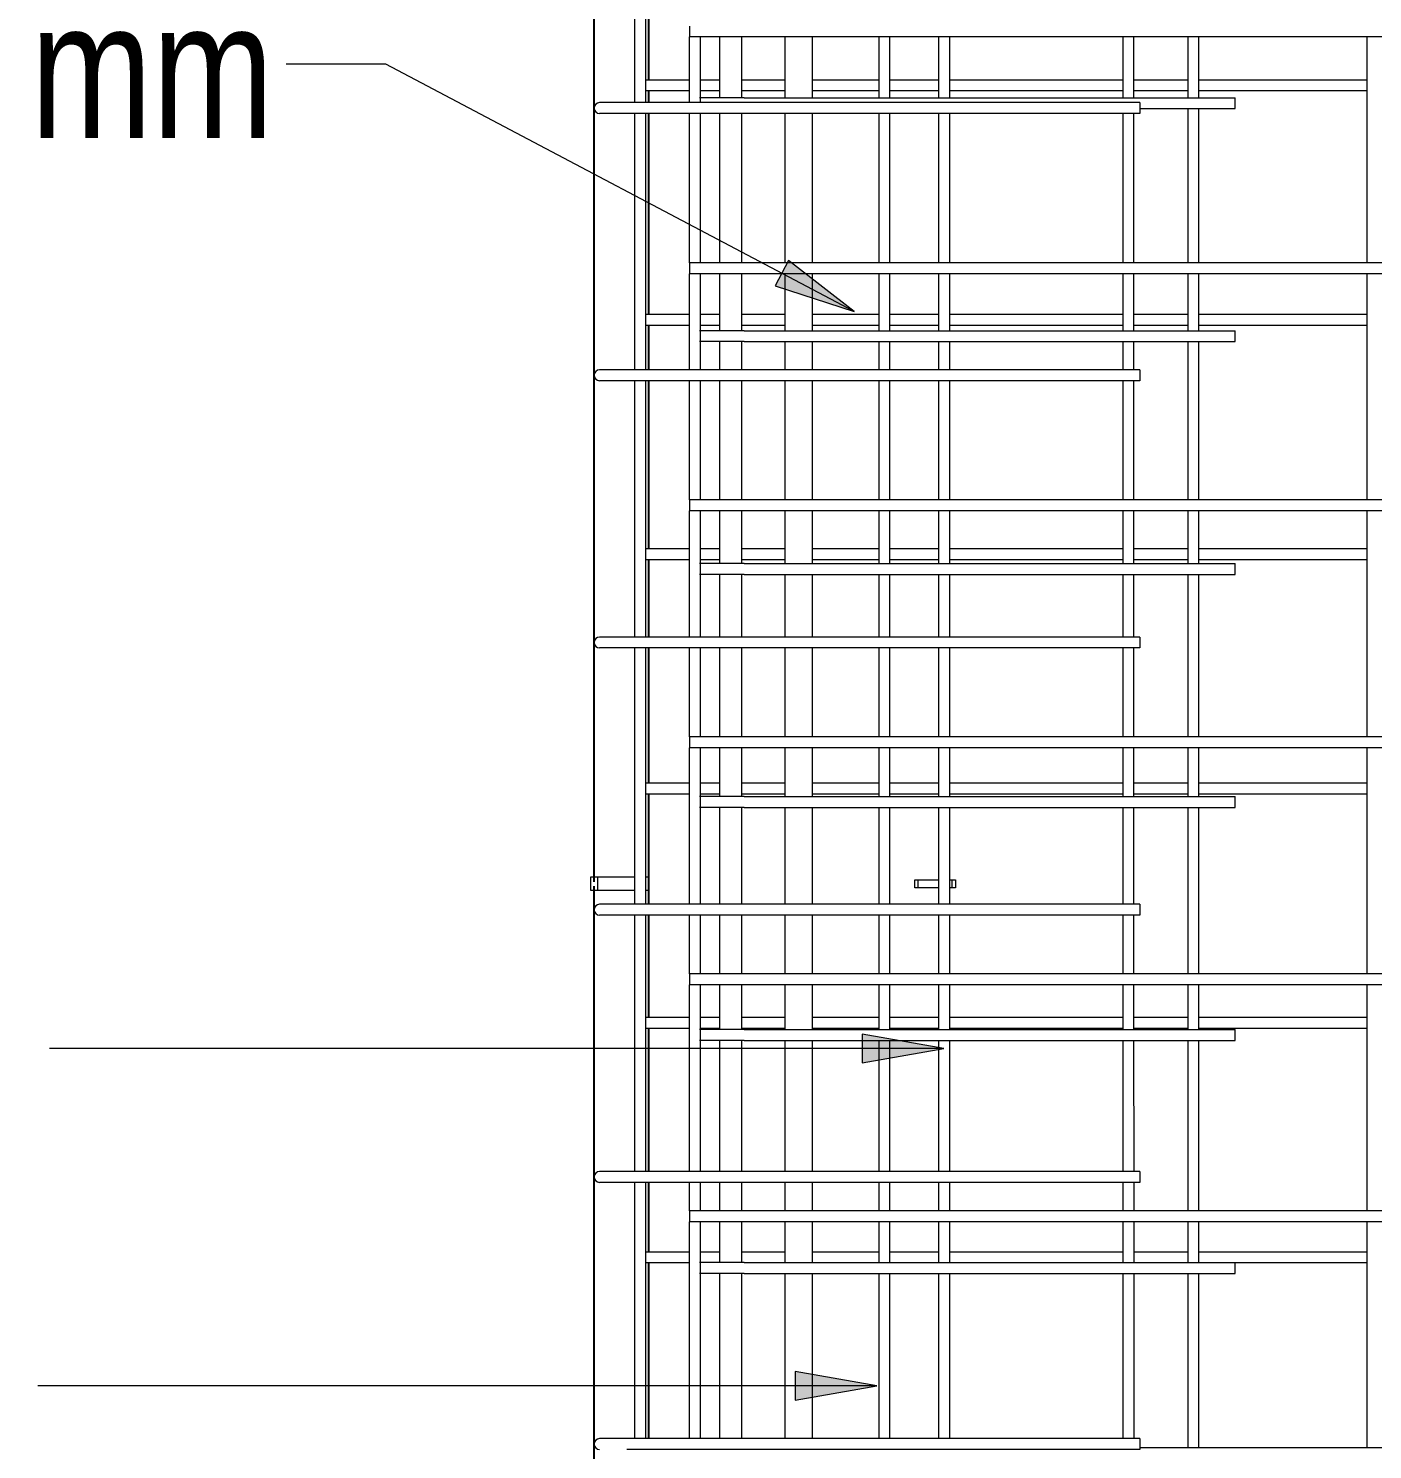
# Model space of a CAD drawing. Header units: millimetres. Extents: x -12508 to 11584, y -2169 to 13538.
# Drawn here: x -10300 to -9315, y 1246 to 2288 of the extents above; entities that cross this region are included whole.
import ezdxf

# ---------------------------------------------------------------- set-up
doc = ezdxf.new("R2010")
doc.units = ezdxf.units.MM
doc.linetypes.add('Dash', pattern=[6.36, 3.18, -3.18])
for name, color, linetype, lineweight in [('A-GENM', 13, 'Continuous', 18), ('A-WALL', 113, 'Continuous', 25), ('A-WALL-HDLN', 110, 'Dash', 25), ('S-RBAR', 171, 'Continuous', 18), ('S-RBAR-IDEN', 171, 'Continuous', 9)]:
    doc.layers.add(name, color=color, linetype=linetype, lineweight=lineweight)
doc.styles.add('Nirmala UI Semilight', font='NirmalaS.ttf', dxfattribs={"width": 0.8, "height": 100})

# ---------------------------------------------------------------- blocks, each defined once
blk = doc.blocks.new('RR spread anchor face based - RR-SA-1_4-160-1726851-Elevation Front 1')
at = {"layer": 'A-GENM'}
for p, q in [((-9650.6, 627.8), (-9648.1, 627.8)), ((-9650.6, 621.8), (-9650.6, 627.8)), ((-9648.1, 627.8), (-9632.9, 627.8)), ((-9648.1, 621.8), (-9648.1, 627.8)), ((-9624.9, 627.8), (-9623.1, 627.8)), ((-9623.1, 627.8), (-9620.6, 627.8)), ((-9623.1, 621.8), (-9623.1, 627.8)), ((-9620.6, 627.8), (-9620.6, 621.8)), ((-9648.1, 621.8), (-9650.6, 621.8)), ((-9632.9, 621.8), (-9648.1, 621.8)), ((-9623.1, 621.8), (-9624.9, 621.8)), ((-9620.6, 621.8), (-9623.1, 621.8))]:
    blk.add_line(p, q, dxfattribs=at)
blk = doc.blocks.new('RR spread anchor face based - RR-SA-2_5-250-V3-Elevation Front 1')
at = {"layer": 'A-GENM'}
for p, q in [((-9888.1, 3035.8), (-9883.1, 3035.8)), ((-9888.1, 3025.8), (-9888.1, 3035.8)), ((-9883.1, 3035.8), (-9855.6, 3035.8)), ((-9883.1, 3035.8), (-9883.1, 3025.8)), ((-9847.6, 3035.8), (-9845.6, 3035.8)), ((-9883.1, 3025.8), (-9888.1, 3025.8)), ((-9855.6, 3025.8), (-9883.1, 3025.8)), ((-9845.6, 3025.8), (-9847.6, 3025.8))]:
    blk.add_line(p, q, dxfattribs=at)

msp = doc.modelspace()

# ---------------------------------------------------------------- hatches: boundary and pattern name
at = {"layer": 'S-RBAR-IDEN'}
for points in [[(-9694.8902, 2080.23699), (-9743.02319, 2117.58862), (-9752.89543, 2098.87359)], [(-9629.2149, 1540.10217), (-9689.2149, 1550.68179), (-9689.2149, 1529.52256)], [(-9678.2772, 1292.97379), (-9738.2772, 1303.55341), (-9738.2772, 1282.39417)]]:
    msp.add_hatch(color=256, dxfattribs=at).paths.add_polyline_path(points)

# ---------------------------------------------------------------- linework, layer by layer
at = {"layer": 'A-WALL'}
for p, q in [((-9885.59896, 1665.84722), (-9885.61317, 3025.84722)), ((-9845.60515, 2413.51807), (-9845.60344, 2249.75945)), ((-9845.60336, 2241.75945), (-9845.60327, 2233.22911)), ((-9845.60319, 2225.22865), (-9845.60165, 2078.00083)), ((-9845.60157, 2070.00083), (-9845.60122, 2037.42911)), ((-9845.60114, 2029.42865), (-9845.59985, 1906.24221)), ((-9845.59977, 1898.24221), (-9845.59918, 1841.62911)), ((-9845.5991, 1833.62865), (-9845.59806, 1734.48358)), ((-9845.59798, 1726.48358), (-9845.59713, 1645.82911)), ((-9885.58814, 629.82841), (-9885.59886, 1655.84722)), ((-9845.59705, 1637.82865), (-9845.59626, 1562.72496)), ((-9845.59618, 1554.72496), (-9845.59509, 1450.02911)), ((-9845.595, 1442.02865), (-9845.59447, 1390.96634)), ((-9845.59439, 1382.96634), (-9845.59304, 1254.22911))]:
    msp.add_line(p, q, dxfattribs=at)
at = {"layer": 'A-WALL-HDLN'}
msp.add_line((-9885.59886, 1655.89683), (-9885.59896, 1665.79761), dxfattribs=at)
at = {"layer": 'S-RBAR'}
for p, q in [((-9855.62112, 2233.229), (-9855.62308, 2421.02855)), ((-9847.62112, 2233.22908), (-9847.62308, 2421.02863)), ((-9815.61977, 2233.22942), (-9815.62028, 2281.36018)), ((-9815.62027, 2289.36018), (-9815.62018, 2281.36018)), ((-8637.52596, 2281.37249), (-9815.62018, 2281.36018)), ((-9807.61977, 2233.2295), (-9807.62028, 2281.36026)), ((-9793.36569, 2236.83198), (-9793.36616, 2281.36041)), ((-9777.36569, 2236.83217), (-9777.36616, 2281.36058)), ((-9745.60447, 2236.83251), (-9745.60493, 2281.36091)), ((-9725.60447, 2236.83271), (-9725.60493, 2281.36112)), ((-9676.75087, 2236.83322), (-9676.75134, 2281.36163)), ((-9668.75087, 2236.83331), (-9668.75134, 2281.36171)), ((-9632.95314, 2236.83368), (-9632.95361, 2281.36209)), ((-9624.95314, 2236.83377), (-9624.95361, 2281.36217)), ((-9497.88059, 2236.83509), (-9497.88106, 2281.3635)), ((-9489.88059, 2236.83518), (-9489.88106, 2281.36358)), ((-9450.28648, 2236.83559), (-9450.28694, 2281.364)), ((-9442.28648, 2236.83567), (-9442.28694, 2281.36408)), ((-9319.00905, 2115.72105), (-9319.01078, 2281.36537)), ((-9815.61995, 2249.75976), (-9847.62129, 2249.75943)), ((-9793.36703, 2249.75999), (-9807.61995, 2249.75984)), ((-9745.6046, 2249.76049), (-9777.36583, 2249.76016)), ((-9676.75101, 2249.76121), (-9725.6046, 2249.7607)), ((-9632.95328, 2249.76167), (-9668.75101, 2249.76129)), ((-9497.88073, 2249.76308), (-9624.95328, 2249.76175)), ((-9450.28661, 2249.76358), (-9489.88073, 2249.76316)), ((-9319.01045, 2249.76495), (-9442.28661, 2249.76366)), ((-9815.61986, 2241.75976), (-9847.6212, 2241.75943)), ((-9793.36695, 2241.75999), (-9807.61986, 2241.75984)), ((-9745.60452, 2241.76049), (-9777.36575, 2241.76016)), ((-9676.75092, 2241.76121), (-9725.60452, 2241.7607)), ((-9632.9532, 2241.76167), (-9668.75092, 2241.76129)), ((-9497.88064, 2241.76308), (-9624.9532, 2241.76175)), ((-9450.28653, 2241.76358), (-9489.88064, 2241.76316)), ((-9319.01036, 2241.76495), (-9442.28653, 2241.76366)), ((-9485.60366, 2233.23287), (-9861.60366, 2233.22894)), ((-9775.61962, 2236.83219), (-9415.61962, 2236.83595)), ((-9485.60366, 2233.23287), (-9485.60358, 2225.23287)), ((-9485.60362, 2228.83522), (-9415.61954, 2228.83595)), ((-9450.28521, 2115.71968), (-9450.28639, 2228.83559)), ((-9442.28521, 2115.71976), (-9442.28639, 2228.83567)), ((-9415.61954, 2228.83595), (-9415.61962, 2236.83595)), ((-9485.60358, 2225.23287), (-9861.60358, 2225.22894)), ((-9855.61907, 2037.429), (-9855.62103, 2225.22855)), ((-9847.61907, 2037.42909), (-9847.62103, 2225.22863)), ((-9815.61855, 2115.71586), (-9815.61969, 2225.22942)), ((-9807.61855, 2115.71594), (-9807.61969, 2225.2295)), ((-9793.36443, 2115.71609), (-9793.36557, 2225.22965)), ((-9777.36443, 2115.71626), (-9777.36557, 2225.22982)), ((-9745.6032, 2115.71659), (-9745.60434, 2225.23015)), ((-9725.6032, 2115.7168), (-9725.60434, 2225.23036)), ((-9676.74961, 2115.71731), (-9676.75075, 2225.23042)), ((-9668.74961, 2115.71739), (-9668.75075, 2225.2305)), ((-9632.95188, 2115.71777), (-9632.95302, 2225.23133)), ((-9624.95188, 2115.71785), (-9624.95302, 2225.23141)), ((-9497.87933, 2115.71918), (-9497.88047, 2225.23229)), ((-9489.87933, 2115.71926), (-9489.88047, 2225.23237)), ((-8637.52423, 2115.72817), (-9815.61845, 2115.71586)), ((-9815.61845, 2115.71586), (-9815.61837, 2107.71586)), ((-9815.61773, 2037.42942), (-9815.61846, 2107.71586)), ((-8637.52414, 2107.72817), (-9815.61837, 2107.71586)), ((-9807.61773, 2037.4295), (-9807.61846, 2107.71594)), ((-9793.36391, 2066.12296), (-9793.36435, 2107.71609)), ((-9777.36391, 2066.12315), (-9777.36435, 2107.71626)), ((-9745.60268, 2066.12348), (-9745.60312, 2107.71659)), ((-9725.60268, 2066.12369), (-9725.60312, 2107.7168)), ((-9676.74909, 2066.1242), (-9676.74952, 2107.71731)), ((-9668.74909, 2066.12428), (-9668.74952, 2107.71739)), ((-9632.95136, 2066.12466), (-9632.95179, 2107.71777)), ((-9624.95136, 2066.12474), (-9624.95179, 2107.71785)), ((-9497.87881, 2066.12607), (-9497.87924, 2107.71918)), ((-9489.87881, 2066.12615), (-9489.87924, 2107.71926)), ((-9450.28469, 2066.12657), (-9450.28513, 2107.71968)), ((-9442.28469, 2066.12665), (-9442.28513, 2107.71976)), ((-9319.00723, 1942.07672), (-9319.00896, 2107.72105)), ((-9815.61815, 2078.00114), (-9847.61949, 2078.0008)), ((-9793.36524, 2078.00137), (-9807.61815, 2078.00122)), ((-9745.60281, 2078.00187), (-9777.36404, 2078.00154)), ((-9676.74921, 2078.00259), (-9725.60281, 2078.00208)), ((-9632.95148, 2078.00305), (-9668.74921, 2078.00267)), ((-9497.87893, 2078.00446), (-9624.95148, 2078.00313)), ((-9450.28482, 2078.00496), (-9489.87893, 2078.00454)), ((-9319.00865, 2078.00633), (-9442.28482, 2078.00504)), ((-9815.61807, 2070.00114), (-9847.61941, 2070.0008)), ((-9793.36515, 2070.00137), (-9807.61807, 2070.00122)), ((-9745.60272, 2070.00187), (-9777.36395, 2070.00154)), ((-9775.61784, 2066.12317), (-9415.61784, 2066.12693)), ((-9676.74913, 2070.00259), (-9725.60272, 2070.00208)), ((-9632.9514, 2070.00305), (-9668.74913, 2070.00267)), ((-9497.87885, 2070.00446), (-9624.9514, 2070.00313)), ((-9450.28473, 2070.00496), (-9489.87885, 2070.00454)), ((-9319.00857, 2070.00633), (-9442.28473, 2070.00504)), ((-9415.61776, 2058.12693), (-9415.61784, 2066.12693)), ((-9793.36361, 2037.42965), (-9793.36383, 2058.12296)), ((-9777.36361, 2037.42982), (-9777.36383, 2058.12315)), ((-9775.61776, 2058.12317), (-9415.61776, 2058.12693)), ((-9745.60238, 2037.43015), (-9745.6026, 2058.12348)), ((-9725.60238, 2037.43036), (-9725.6026, 2058.12369)), ((-9676.74879, 2037.43087), (-9676.749, 2058.1242)), ((-9668.74879, 2037.43095), (-9668.749, 2058.12428)), ((-9632.95106, 2037.43133), (-9632.95128, 2058.12466)), ((-9624.95106, 2037.43141), (-9624.95128, 2058.12474)), ((-9497.87851, 2037.43274), (-9497.87872, 2058.12607)), ((-9489.87851, 2037.43282), (-9489.87872, 2058.12615)), ((-9450.2834, 1942.07535), (-9450.28461, 2058.12657)), ((-9442.2834, 1942.07544), (-9442.28461, 2058.12665)), ((-9485.60162, 2037.43287), (-9861.60162, 2037.42894)), ((-9485.60162, 2037.43287), (-9485.60153, 2029.43287)), ((-9485.60153, 2029.43287), (-9861.60153, 2029.42894)), ((-9855.61702, 1841.629), (-9855.61899, 2029.42855)), ((-9847.61702, 1841.62909), (-9847.61899, 2029.42863)), ((-9815.61673, 1942.07154), (-9815.61764, 2029.42942)), ((-9807.61673, 1942.07162), (-9807.61764, 2029.4295)), ((-9793.36262, 1942.07177), (-9793.36353, 2029.42965)), ((-9777.36262, 1942.07194), (-9777.36353, 2029.42982)), ((-9745.60139, 1942.07227), (-9745.6023, 2029.43015)), ((-9725.60139, 1942.07248), (-9725.6023, 2029.43036)), ((-9676.74779, 1942.07299), (-9676.74871, 2029.43042)), ((-9668.74779, 1942.07307), (-9668.74871, 2029.4305)), ((-9632.95006, 1942.07344), (-9632.95098, 2029.43133)), ((-9624.95006, 1942.07353), (-9624.95098, 2029.43141)), ((-9497.87751, 1942.07486), (-9497.87842, 2029.43229)), ((-9489.87751, 1942.07494), (-9489.87842, 2029.43237)), ((-8637.52241, 1942.08385), (-9815.61664, 1942.07154)), ((-9815.61664, 1942.07154), (-9815.61655, 1934.07154)), ((-9815.61568, 1841.62942), (-9815.61665, 1934.07154)), ((-8637.52233, 1934.08385), (-9815.61655, 1934.07154)), ((-9807.61568, 1841.6295), (-9807.61665, 1934.07162)), ((-9793.36213, 1895.41393), (-9793.36253, 1934.07177)), ((-9777.36213, 1895.41412), (-9777.36253, 1934.07194)), ((-9745.6009, 1895.41446), (-9745.6013, 1934.07227)), ((-9725.6009, 1895.41466), (-9725.6013, 1934.07248)), ((-9676.7473, 1895.41517), (-9676.74771, 1934.07299)), ((-9668.7473, 1895.41526), (-9668.74771, 1934.07307)), ((-9632.94958, 1895.41563), (-9632.94998, 1934.07344)), ((-9624.94958, 1895.41572), (-9624.94998, 1934.07353)), ((-9497.87702, 1895.41704), (-9497.87743, 1934.07486)), ((-9489.87702, 1895.41713), (-9489.87743, 1934.07494)), ((-9450.28291, 1895.41754), (-9450.28331, 1934.07535)), ((-9442.28291, 1895.41762), (-9442.28331, 1934.07544)), ((-9319.00542, 1768.4324), (-9319.00715, 1934.07672)), ((-9815.61636, 1906.24252), (-9847.6177, 1906.24218)), ((-9793.36344, 1906.24275), (-9807.61636, 1906.2426)), ((-9745.60101, 1906.24325), (-9777.36224, 1906.24292)), ((-9676.74742, 1906.24397), (-9725.60101, 1906.24346)), ((-9632.94969, 1906.24443), (-9668.74742, 1906.24405)), ((-9497.87714, 1906.24584), (-9624.94969, 1906.24451)), ((-9450.28302, 1906.24634), (-9489.87714, 1906.24592)), ((-9319.00686, 1906.24771), (-9442.28302, 1906.24642)), ((-9815.61627, 1898.24252), (-9847.61762, 1898.24218)), ((-9793.36336, 1898.24275), (-9807.61627, 1898.2426)), ((-9745.60093, 1898.24325), (-9777.36216, 1898.24292)), ((-9775.61606, 1895.41414), (-9415.61606, 1895.4179)), ((-9676.74733, 1898.24397), (-9725.60093, 1898.24346)), ((-9632.94961, 1898.24443), (-9668.74733, 1898.24405)), ((-9497.87705, 1898.24584), (-9624.94961, 1898.24451)), ((-9450.28294, 1898.24634), (-9489.87705, 1898.24592)), ((-9319.00677, 1898.24771), (-9442.28294, 1898.24642)), ((-9415.61597, 1887.4179), (-9415.61606, 1895.4179)), ((-9793.36157, 1841.62965), (-9793.36204, 1887.41393)), ((-9777.36157, 1841.62982), (-9777.36204, 1887.41412)), ((-9775.61597, 1887.41414), (-9415.61597, 1887.4179)), ((-9745.60034, 1841.63015), (-9745.60081, 1887.41446)), ((-9725.60034, 1841.63036), (-9725.60081, 1887.41466)), ((-9676.74674, 1841.63087), (-9676.74722, 1887.41517)), ((-9668.74674, 1841.63095), (-9668.74722, 1887.41526)), ((-9632.94901, 1841.63133), (-9632.94949, 1887.41563)), ((-9624.94901, 1841.63141), (-9624.94949, 1887.41572)), ((-9497.87646, 1841.63274), (-9497.87694, 1887.41704)), ((-9489.87646, 1841.63282), (-9489.87694, 1887.41713)), ((-9450.28158, 1768.43103), (-9450.28283, 1887.41754)), ((-9442.28158, 1768.43112), (-9442.28283, 1887.41762)), ((-9485.59957, 1841.63287), (-9861.59957, 1841.62894)), ((-9485.59949, 1833.63287), (-9861.59949, 1833.62894)), ((-9855.61498, 1645.829), (-9855.61694, 1833.62855)), ((-9847.61498, 1645.82909), (-9847.61694, 1833.62863)), ((-9815.61492, 1768.42721), (-9815.6156, 1833.62942)), ((-9807.61492, 1768.4273), (-9807.6156, 1833.6295)), ((-9793.3608, 1768.42745), (-9793.36148, 1833.62965)), ((-9777.3608, 1768.42761), (-9777.36148, 1833.62982)), ((-9745.59957, 1768.42795), (-9745.60025, 1833.63015)), ((-9725.59957, 1768.42815), (-9725.60025, 1833.63036)), ((-9676.74598, 1768.42867), (-9676.74666, 1833.63042)), ((-9668.74598, 1768.42875), (-9668.74666, 1833.6305)), ((-9632.94825, 1768.42912), (-9632.94893, 1833.63133)), ((-9624.94825, 1768.42921), (-9624.94893, 1833.63141)), ((-9497.8757, 1768.43053), (-9497.87638, 1833.63229)), ((-9489.8757, 1768.43062), (-9489.87638, 1833.63237)), ((-9485.59957, 1841.63287), (-9485.59949, 1833.63287)), ((-9815.61364, 1645.82942), (-9815.61483, 1760.42721)), ((-8637.5206, 1768.43952), (-9815.61482, 1768.42721)), ((-9815.61482, 1768.42721), (-9815.61474, 1760.42721)), ((-8644.4004, 1760.43945), (-9815.61474, 1760.42721)), ((-9807.61364, 1645.8295), (-9807.61483, 1760.4273)), ((-9793.36034, 1724.70491), (-9793.36072, 1760.42745)), ((-9777.36034, 1724.7051), (-9777.36072, 1760.42761)), ((-9745.59911, 1724.70543), (-9745.59949, 1760.42795)), ((-9725.59911, 1724.70564), (-9725.59949, 1760.42815)), ((-9676.74552, 1724.70615), (-9676.74589, 1760.42867)), ((-9668.74552, 1724.70623), (-9668.74589, 1760.42875)), ((-9632.94779, 1724.70661), (-9632.94817, 1760.42912)), ((-9624.94779, 1724.70669), (-9624.94817, 1760.42921)), ((-9497.87524, 1724.70802), (-9497.87561, 1760.43053)), ((-9489.87524, 1724.7081), (-9489.87561, 1760.43062)), ((-9450.28113, 1724.70852), (-9450.2815, 1760.43103)), ((-9442.28113, 1724.7086), (-9442.2815, 1760.43112)), ((-9319.0036, 1594.78808), (-9319.00533, 1760.4324)), ((-9815.61456, 1734.4839), (-9847.6159, 1734.48356)), ((-9793.36165, 1734.48413), (-9807.61456, 1734.48398)), ((-9745.59922, 1734.48463), (-9777.36045, 1734.4843)), ((-9676.74562, 1734.48535), (-9725.59922, 1734.48484)), ((-9632.9479, 1734.48581), (-9668.74562, 1734.48543)), ((-9497.87534, 1734.48722), (-9624.9479, 1734.48589)), ((-9450.28123, 1734.48771), (-9489.87534, 1734.4873)), ((-9319.00506, 1734.48909), (-9442.28123, 1734.4878)), ((-9815.61448, 1726.4839), (-9847.61582, 1726.48356)), ((-9793.36156, 1726.48413), (-9807.61448, 1726.48398)), ((-9745.59913, 1726.48463), (-9777.36036, 1726.4843)), ((-9775.61427, 1724.70512), (-9415.61427, 1724.70888)), ((-9676.74554, 1726.48535), (-9725.59913, 1726.48484)), ((-9632.94781, 1726.48581), (-9668.74554, 1726.48543)), ((-9497.87526, 1726.48722), (-9624.94781, 1726.48589)), ((-9450.28114, 1726.48771), (-9489.87526, 1726.4873)), ((-9319.00498, 1726.48909), (-9442.28114, 1726.4878)), ((-9415.61419, 1716.70888), (-9415.61427, 1724.70888)), ((-9793.35952, 1645.82965), (-9793.36026, 1716.70491)), ((-9777.35952, 1645.82982), (-9777.36026, 1716.7051)), ((-9775.61419, 1716.70512), (-9415.61419, 1716.70888)), ((-9745.59829, 1645.83015), (-9745.59903, 1716.70543)), ((-9725.59829, 1645.83036), (-9725.59903, 1716.70564)), ((-9676.7447, 1645.83087), (-9676.74544, 1716.70615)), ((-9668.7447, 1645.83095), (-9668.74544, 1716.70623)), ((-9632.94697, 1645.83133), (-9632.94771, 1716.70661)), ((-9624.94697, 1645.83141), (-9624.94771, 1716.70669)), ((-9497.87442, 1645.83274), (-9497.87516, 1716.70802)), ((-9489.87442, 1645.83282), (-9489.87516, 1716.7081)), ((-9450.27977, 1594.78671), (-9450.28104, 1716.70852)), ((-9442.27977, 1594.78679), (-9442.28104, 1716.7086)), ((-9485.59753, 1645.83287), (-9861.59753, 1645.82894)), ((-9485.59753, 1645.83287), (-9485.59744, 1637.83287)), ((-9485.59744, 1637.83287), (-9861.59744, 1637.82894)), ((-9855.61293, 1450.029), (-9855.61489, 1637.82855)), ((-9847.61293, 1450.02909), (-9847.61489, 1637.82863)), ((-9815.6131, 1594.78289), (-9815.61355, 1637.82942)), ((-9807.6131, 1594.78298), (-9807.61355, 1637.8295)), ((-9793.35899, 1594.78312), (-9793.35944, 1637.82965)), ((-9777.35899, 1594.78329), (-9777.35944, 1637.82982)), ((-9745.59776, 1594.78362), (-9745.59821, 1637.83015)), ((-9725.59776, 1594.78383), (-9725.59821, 1637.83036)), ((-9676.74416, 1594.78434), (-9676.74461, 1637.83042)), ((-9668.74416, 1594.78443), (-9668.74461, 1637.8305)), ((-9632.94644, 1594.7848), (-9632.94689, 1637.83133)), ((-9624.94644, 1594.78488), (-9624.94689, 1637.83141)), ((-9497.87388, 1594.78621), (-9497.87433, 1637.83229)), ((-9489.87388, 1594.7863), (-9489.87433, 1637.83237)), ((-8781.59699, 1594.7937), (-9815.61301, 1594.78289)), ((-9815.61301, 1594.78289), (-9815.61293, 1586.78289)), ((-9815.61159, 1450.02942), (-9815.61302, 1586.78289)), ((-8637.5187, 1586.7952), (-9815.61293, 1586.78289)), ((-9807.61159, 1450.0295), (-9807.61302, 1586.78298)), ((-9793.35856, 1553.99588), (-9793.3589, 1586.78312)), ((-9777.35856, 1553.99607), (-9777.3589, 1586.78329)), ((-9745.59733, 1553.99641), (-9745.59767, 1586.78362)), ((-9725.59733, 1553.99661), (-9725.59767, 1586.78383)), ((-9676.74374, 1553.99712), (-9676.74408, 1586.78434)), ((-9668.74374, 1553.99721), (-9668.74408, 1586.78443)), ((-9632.94601, 1553.99758), (-9632.94635, 1586.7848)), ((-9624.94601, 1553.99767), (-9624.94635, 1586.78488)), ((-9497.87346, 1553.99899), (-9497.8738, 1586.78621)), ((-9489.87346, 1553.99908), (-9489.8738, 1586.7863)), ((-9450.27934, 1553.99949), (-9450.27969, 1586.78671)), ((-9442.27934, 1553.99957), (-9442.27969, 1586.78679)), ((-9319.00179, 1421.14376), (-9319.00352, 1586.78808)), ((-9815.61277, 1562.72528), (-9847.61411, 1562.72494)), ((-9793.35985, 1562.72551), (-9807.61277, 1562.72536)), ((-9745.59742, 1562.72601), (-9777.35865, 1562.72568)), ((-9676.74383, 1562.72673), (-9725.59742, 1562.72622)), ((-9632.9461, 1562.72719), (-9668.74383, 1562.72681)), ((-9497.87355, 1562.7286), (-9624.9461, 1562.72727)), ((-9450.27943, 1562.72909), (-9489.87355, 1562.72868)), ((-9319.00327, 1562.73047), (-9442.27943, 1562.72918)), ((-9815.61268, 1554.72528), (-9847.61403, 1554.72494)), ((-9793.35977, 1554.72551), (-9807.61268, 1554.72536)), ((-9745.59734, 1554.72601), (-9777.35857, 1554.72568)), ((-9775.61249, 1553.99609), (-9415.61249, 1553.99985)), ((-9676.74375, 1554.72673), (-9725.59734, 1554.72622)), ((-9632.94602, 1554.72719), (-9668.74375, 1554.72681)), ((-9497.87346, 1554.7286), (-9624.94602, 1554.72727)), ((-9450.27935, 1554.72909), (-9489.87346, 1554.72868)), ((-9319.00318, 1554.73047), (-9442.27935, 1554.72918)), ((-9415.6124, 1545.99985), (-9415.61249, 1553.99985)), ((-9793.35747, 1450.02965), (-9793.35848, 1545.99588)), ((-9777.35747, 1450.02982), (-9777.35848, 1545.99607)), ((-9775.6124, 1545.99609), (-9415.6124, 1545.99985)), ((-9745.59624, 1450.03015), (-9745.59725, 1545.99641)), ((-9725.59624, 1450.03036), (-9725.59725, 1545.99661)), ((-9676.74265, 1450.03087), (-9676.74365, 1545.99712)), ((-9668.74265, 1450.03095), (-9668.74365, 1545.99721)), ((-9632.94492, 1450.03133), (-9632.94593, 1545.99758)), ((-9624.94492, 1450.03141), (-9624.94593, 1545.99767)), ((-9497.87237, 1450.03274), (-9497.87337, 1545.99899)), ((-9489.87237, 1450.03282), (-9489.87337, 1545.99908)), ((-9450.27795, 1421.14239), (-9450.27926, 1545.99949)), ((-9442.27795, 1421.14247), (-9442.27926, 1545.99957)), ((-9485.59548, 1450.03287), (-9861.59548, 1450.02894)), ((-9485.59548, 1450.03287), (-9485.5954, 1442.03287)), ((-9485.5954, 1442.03287), (-9861.5954, 1442.02894)), ((-9855.61089, 1254.229), (-9855.61285, 1442.02855)), ((-9847.61089, 1254.22909), (-9847.61285, 1442.02863)), ((-9815.61129, 1421.13857), (-9815.61151, 1442.02942)), ((-9807.61129, 1421.13865), (-9807.61151, 1442.0295)), ((-9793.35717, 1421.1388), (-9793.35739, 1442.02965)), ((-9777.35717, 1421.13897), (-9777.35739, 1442.02982)), ((-9745.59594, 1421.1393), (-9745.59616, 1442.03015)), ((-9725.59594, 1421.13951), (-9725.59616, 1442.03036)), ((-9676.74235, 1421.14002), (-9676.74257, 1442.03042)), ((-9668.74235, 1421.1401), (-9668.74257, 1442.0305)), ((-9632.94462, 1421.14048), (-9632.94484, 1442.03133)), ((-9624.94462, 1421.14056), (-9624.94484, 1442.03141)), ((-9497.87207, 1421.14189), (-9497.87229, 1442.03229)), ((-9489.87207, 1421.14197), (-9489.87229, 1442.03237)), ((-8637.51697, 1421.15088), (-9815.6112, 1421.13857)), ((-9815.6112, 1421.13857), (-9815.61111, 1413.13857)), ((-9815.60954, 1254.22942), (-9815.6112, 1413.13857)), ((-8637.51689, 1413.15088), (-9815.61111, 1413.13857)), ((-9807.60954, 1254.2295), (-9807.6112, 1413.13865)), ((-9793.35678, 1383.28686), (-9793.35709, 1413.1388)), ((-9777.35678, 1383.28705), (-9777.35709, 1413.13897)), ((-9745.59555, 1383.28738), (-9745.59586, 1413.1393)), ((-9725.59555, 1383.28759), (-9725.59586, 1413.13951)), ((-9676.74195, 1383.2881), (-9676.74227, 1413.14002)), ((-9668.74195, 1383.28818), (-9668.74227, 1413.1401)), ((-9632.94423, 1383.28856), (-9632.94454, 1413.14048)), ((-9624.94423, 1383.28864), (-9624.94454, 1413.14056)), ((-9497.87167, 1383.28997), (-9497.87199, 1413.14189)), ((-9489.87167, 1383.29005), (-9489.87199, 1413.14197)), ((-9450.27756, 1383.29047), (-9450.27787, 1413.14239)), ((-9442.27756, 1383.29055), (-9442.27787, 1413.14247)), ((-9318.99997, 1247.49944), (-9319.0017, 1413.14376)), ((-9815.61097, 1390.96666), (-9847.61231, 1390.96632)), ((-9793.35806, 1390.96689), (-9807.61097, 1390.96674)), ((-9745.59563, 1390.96739), (-9777.35686, 1390.96706)), ((-9676.74203, 1390.96811), (-9725.59563, 1390.9676)), ((-9632.94431, 1390.96856), (-9668.74203, 1390.96819)), ((-9497.87175, 1390.96998), (-9624.94431, 1390.96865)), ((-9450.27764, 1390.97047), (-9489.87175, 1390.97006)), ((-9319.00147, 1390.97185), (-9442.27764, 1390.97056)), ((-9815.61089, 1382.96666), (-9847.61223, 1382.96632)), ((-9793.35543, 1254.22965), (-9793.35669, 1375.28686)), ((-9777.35543, 1254.22982), (-9777.35669, 1375.28705)), ((-9775.6107, 1383.28707), (-9415.6107, 1383.29083)), ((-9775.61062, 1375.28707), (-9415.61062, 1375.29083)), ((-9745.5942, 1254.23015), (-9745.59546, 1375.28738)), ((-9725.5942, 1254.23036), (-9725.59546, 1375.28759)), ((-9676.74061, 1254.23087), (-9676.74187, 1375.2881)), ((-9668.74061, 1254.23095), (-9668.74187, 1375.28818)), ((-9632.94288, 1254.23133), (-9632.94414, 1375.28856)), ((-9624.94288, 1254.23141), (-9624.94414, 1375.28864)), ((-9497.87032, 1254.23274), (-9497.87159, 1375.28997)), ((-9489.87032, 1254.23282), (-9489.87159, 1375.29005)), ((-9450.27614, 1247.49807), (-9450.27748, 1375.29047)), ((-9442.27614, 1247.49815), (-9442.27748, 1375.29055)), ((-9415.61062, 1375.29083), (-9415.6107, 1383.29083)), ((-9319.00139, 1382.97185), (-9415.6107, 1382.97084)), ((-9485.59343, 1254.23287), (-9861.59343, 1254.22894)), ((-9485.59343, 1254.23287), (-9485.59335, 1246.23287)), ((-9485.59335, 1246.23287), (-9861.59335, 1246.22894)), ((-8637.51515, 1247.50656), (-9485.59336, 1247.4977))]:
    msp.add_line(p, q, dxfattribs=at)
for centre in [(-9881.60439, 2229.22838), (-9881.60234, 2033.42838), (-9881.60029, 1837.62838), (-9881.59825, 1641.82838), (-9881.5962, 1446.02838), (-9881.59416, 1250.22838)]:
    msp.add_arc(centre, 4, 90.00059865, 270.00059865, dxfattribs=at)
for centre, major_axis, end_param in [((-9861.60389, 2233.22883), (20, 0.00021), 3.1415812154), ((-9775.62004, 2236.832), (36, 0.00038), 2.707331277), ((-9861.60381, 2225.22883), (20, 0.00021), 3.1415812154), ((-9775.61826, 2066.12298), (36, 0.00038), 2.707331277), ((-9775.61817, 2058.12298), (36, 0.00038), 2.707331277), ((-9861.60185, 2037.42883), (20, 0.00021), 3.1415812154), ((-9861.60176, 2029.42883), (20, 0.00021), 3.1415812176), ((-9775.61647, 1895.41395), (36, 0.00038), 2.7073312783), ((-9775.61639, 1887.41395), (36, 0.00038), 2.7073312774), ((-9861.5998, 1841.62883), (20, 0.00021), 3.1415812197), ((-9861.59972, 1833.62883), (20, 0.00021), 3.1415812132), ((-9775.61469, 1724.70493), (36, 0.00038), 2.7073312761), ((-9775.6146, 1716.70493), (36, 0.00038), 2.707331277), ((-9861.59776, 1645.82883), (20, 0.00021), 3.1415812176), ((-9861.59767, 1637.82883), (20, 0.00021), 3.1415812176), ((-9775.6129, 1553.9959), (36, 0.00038), 2.7073312774), ((-9775.61282, 1545.9959), (36, 0.00038), 2.7073312765), ((-9861.59571, 1450.02883), (20, 0.00021), 3.1415812176), ((-9861.59563, 1442.02883), (20, 0.00021), 3.1415812176), ((-9775.61112, 1383.28688), (36, 0.00038), 2.7073312747), ((-9775.61104, 1375.28688), (36, 0.00038), 2.7073312774), ((-9861.59366, 1254.22883), (20, 0.00021), 3.1415812176)]:
    msp.add_ellipse(centre, major_axis=major_axis, ratio=0.0000052538, start_param=1.5707847551, end_param=end_param, dxfattribs=at)
at = {"layer": 'S-RBAR-IDEN'}
for p, q in [((-10038.18025, 2261.32348), (-10111.21587, 2261.32348)), ((-9694.8902, 2080.23699), (-10038.18025, 2261.32348)), ((-9743.02319, 2117.58862), (-9752.89543, 2098.87359)), ((-9694.8902, 2080.23699), (-9743.02319, 2117.58862)), ((-9752.89543, 2098.87359), (-9694.8902, 2080.23699)), ((-9629.2149, 1540.10217), (-9689.2149, 1550.68179)), ((-9689.2149, 1550.68179), (-9689.2149, 1529.52256)), ((-9629.2149, 1540.10217), (-10284.75282, 1540.10217)), ((-9689.2149, 1529.52256), (-9629.2149, 1540.10217)), ((-9678.2772, 1292.97379), (-9738.2772, 1303.55341)), ((-9738.2772, 1303.55341), (-9738.2772, 1282.39417)), ((-9678.2772, 1292.97379), (-10293.29587, 1292.97379)), ((-9738.2772, 1282.39417), (-9678.2772, 1292.97379))]:
    msp.add_line(p, q, dxfattribs=at)

# ---------------------------------------------------------------- block references
at = {"layer": 'A-GENM'}
for name, p in [('RR spread anchor face based - RR-SA-2_5-250-V3-Elevation Front 1', (0.01431, -1370)), ('RR spread anchor face based - RR-SA-1_4-160-1726851-Elevation Front 1', (-0.01082, 1036.02236))]:
    msp.add_blockref(name, p, dxfattribs=at)

# ---------------------------------------------------------------- texts
at = {"layer": 'S-RBAR-IDEN', "insert": (-11709.29587, 2307.40538), "char_height": 100, "width": 1934.3116, "attachment_point": 1, "style": 'Nirmala UI Semilight'}
msp.add_mtext('-(30)-T8 Horizontal Bar@175 mm', dxfattribs=at)

doc.saveas('drawing.dxf')
